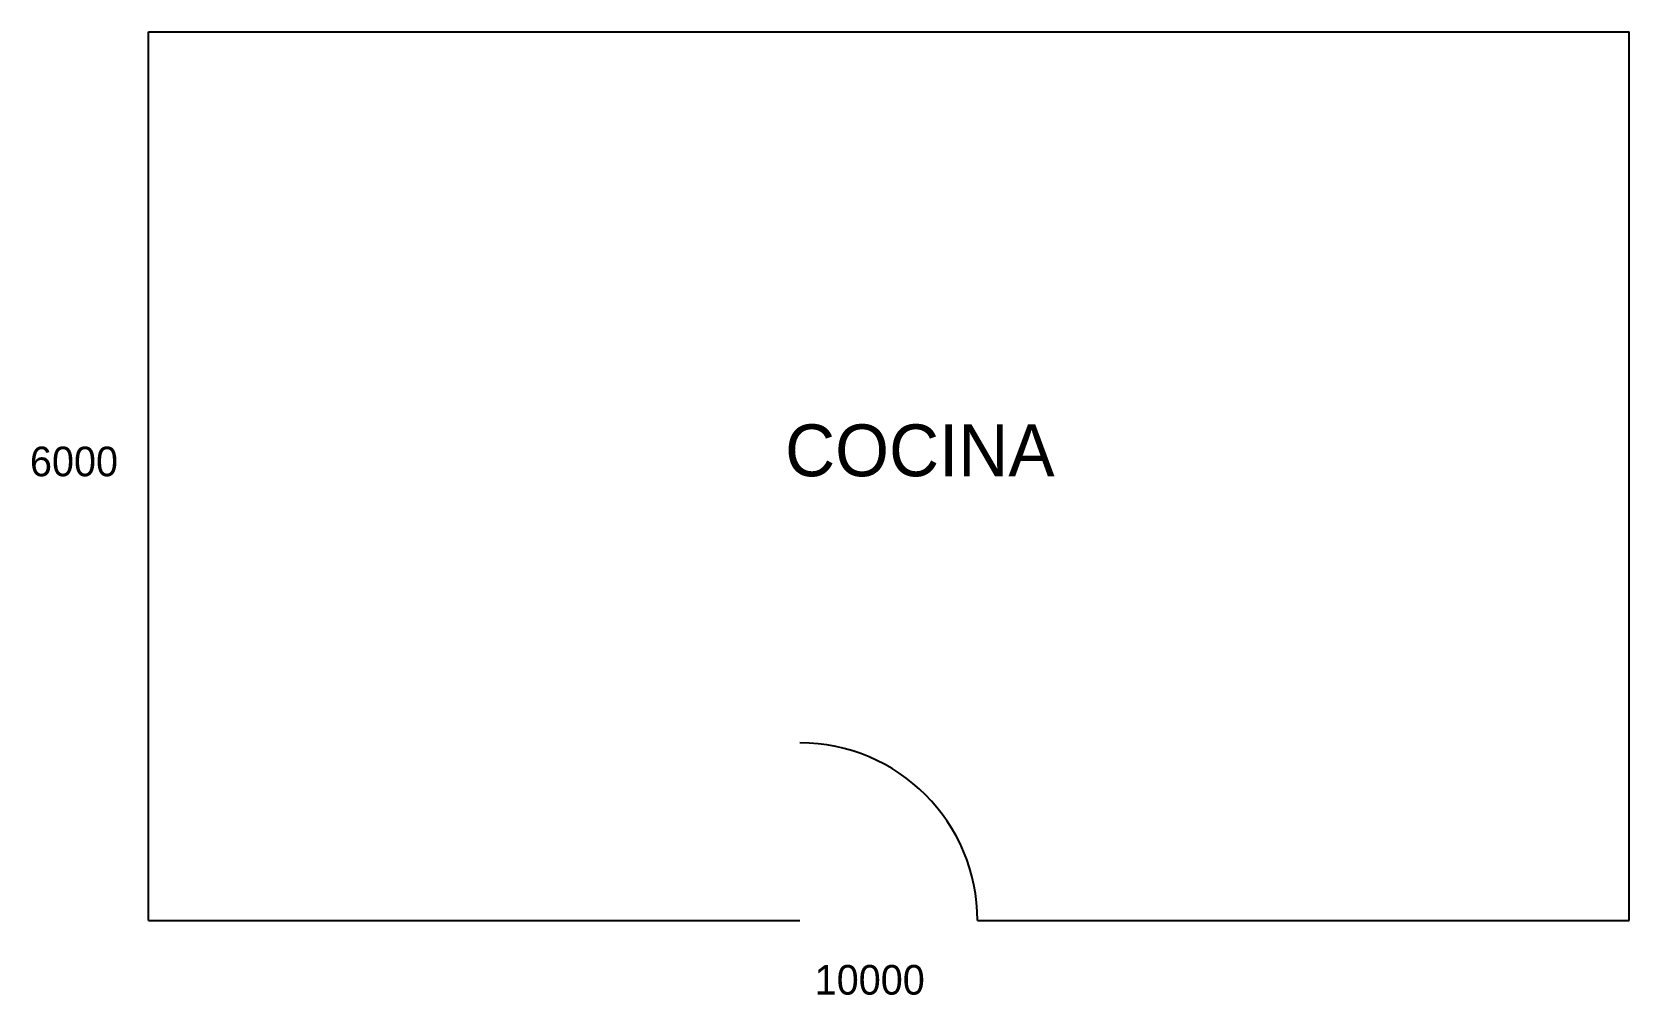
# Model space of a CAD drawing. Header units: millimetres. Extents: x -786 to 10000, y -503 to 6000.
import ezdxf

# ---------------------------------------------------------------- set-up
doc = ezdxf.new("R2010")
doc.units = ezdxf.units.MM
doc.layers.add('MUROS', color=7, linetype='Continuous')
doc.layers.add('PUERTAS', color=4, linetype='Continuous')

msp = doc.modelspace()

# ---------------------------------------------------------------- linework, layer by layer
at = {"layer": 'MUROS'}
for p, q in [((0, 6000), (10000, 6000)), ((0, 0), (0, 6000)), ((10000, 0), (10000, 6000)), ((0, 0), (4400, 0)), ((5600, 0), (10000, 0))]:
    msp.add_line(p, q, dxfattribs=at)
at = {"layer": 'PUERTAS'}
msp.add_arc((4400, 0), 1200, 0, 90, dxfattribs=at)

# ---------------------------------------------------------------- texts
at = {"color": 1}
msp.add_text('COCINA', height=350, dxfattribs=at).set_placement((4300, 3000))
at = {"color": 8}
for s, p in [('6000', (-800, 3000)), ('10000', (4500, -500))]:
    msp.add_text(s, height=200, dxfattribs=at).set_placement(p)

doc.saveas('drawing.dxf')
